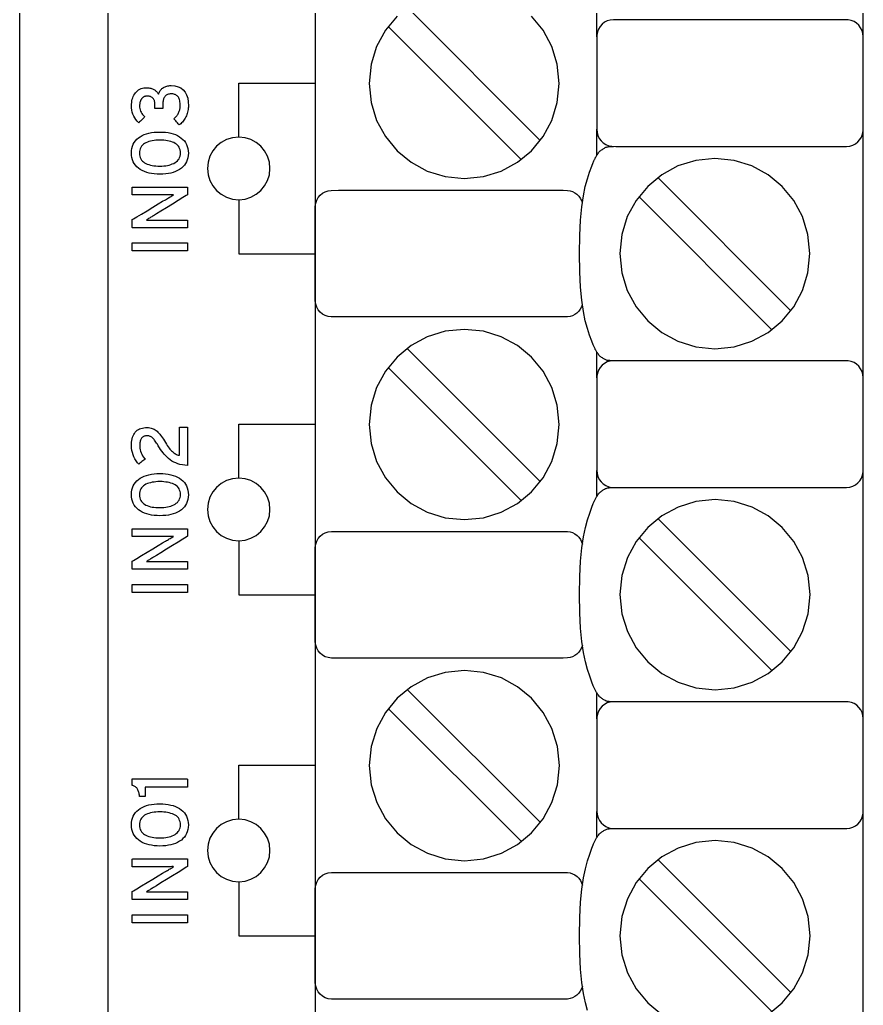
# Model space of a CAD drawing. Extents: x 1 to 47.7, y 0.2 to 35.
# Drawn here: x 31.778 to 33.262, y 9.413 to 11.147 of the extents above; entities that cross this region are included whole.
import ezdxf

# ---------------------------------------------------------------- set-up
doc = ezdxf.new("R2010")
doc.units = 0
doc.header["$MEASUREMENT"] = 0
doc.layers.add('7_0_____DWG', color=7, linetype='CONTINUOUS')

msp = doc.modelspace()

# ---------------------------------------------------------------- linework, layer by layer
at = {"layer": '7_0_____DWG'}
for points in [[(33.2621, 9.3098), (33.2621, 9.421), (33.2621, 9.5374), (33.2621, 9.6588), (33.2621, 9.7846), (33.2621, 9.9145), (33.2621, 10.0479), (33.2621, 10.1844), (33.2621, 10.3236), (33.2621, 10.465), (33.2621, 10.7528), (33.2621, 11.0441), (33.2621, 11.3354)], [(32.298, 11.3051), (32.298, 11.0174), (32.298, 10.7261), (32.298, 10.4349), (32.298, 10.1472), (32.298, 10.0058), (32.298, 9.8666), (32.298, 9.7301), (32.298, 9.5967), (32.298, 9.4669), (32.298, 9.3411)], [(31.778, 8.1261), (31.778, 8.3175), (31.778, 8.5101), (31.778, 8.7039), (31.778, 8.8988), (31.778, 9.0946), (31.778, 9.2914), (31.778, 9.4889), (31.778, 9.6871), (31.778, 10.0852), (31.778, 10.4848), (31.778, 10.8852), (31.778, 11.2856)], [(31.9334, 8.123), (31.9334, 8.6445), (31.9334, 8.904), (31.9334, 9.1619), (31.9334, 9.4178), (31.9334, 9.6712), (31.9334, 9.9215), (31.9334, 10.0453), (31.9334, 10.1682), (31.9334, 10.2901), (31.9334, 10.4109), (31.9334, 10.5305), (31.9334, 10.6489), (31.9334, 10.7661), (31.9334, 10.8819), (31.9334, 10.9963), (31.9334, 11.1093), (31.9334, 11.2207)], [(32.6938, 10.9343), (32.4595, 11.1686)], [(32.4418, 11.153), (32.4213, 11.1282), (32.4059, 11.0998), (32.3961, 11.0684), (32.3927, 11.0347), (32.3961, 11.001), (32.4059, 10.9695), (32.4213, 10.9411), (32.4418, 10.9163), (32.4666, 10.8959), (32.495, 10.8804), (32.5264, 10.8707), (32.5601, 10.8673), (32.5938, 10.8707), (32.6252, 10.8804), (32.6536, 10.8959), (32.6783, 10.9163), (32.6987, 10.9411), (32.7141, 10.9695), (32.7238, 11.001), (32.7272, 11.0347), (32.7238, 11.0684), (32.7141, 11.0998), (32.6987, 11.1282), (32.6783, 11.153)], [(32.7932, 11.1168), (32.7932, 11.1624)], [(32.6604, 10.9009), (32.4261, 11.1351)], [(32.1633, 10.9402), (32.1633, 11.0352), (32.298, 11.0352)], [(32.7932, 10.9084), (32.7932, 10.954)], [(32.8224, 10.5468), (32.8209, 10.5468), (32.8194, 10.5468), (32.8178, 10.5469), (32.8162, 10.547), (32.8146, 10.5471), (32.8131, 10.5473), (32.8117, 10.5475), (32.8105, 10.5478), (32.8094, 10.5482), (32.8081, 10.5488), (32.8069, 10.5495), (32.8056, 10.5502), (32.8043, 10.551), (32.8031, 10.5519), (32.8018, 10.5527), (32.8005, 10.5536), (32.7993, 10.5543), (32.7981, 10.5556), (32.7971, 10.5569), (32.7961, 10.5582), (32.7952, 10.5594), (32.7943, 10.5607), (32.7935, 10.5619), (32.7927, 10.5631), (32.792, 10.5644), (32.7914, 10.5656), (32.7907, 10.5668), (32.7902, 10.5679), (32.7896, 10.5689), (32.7891, 10.57), (32.7886, 10.5711), (32.7881, 10.5723), (32.7875, 10.5736), (32.7869, 10.5751), (32.7844, 10.5814), (32.7806, 10.5917), (32.7768, 10.6035), (32.7731, 10.6173), (32.7698, 10.6337), (32.7669, 10.6532), (32.7646, 10.6762), (32.7632, 10.7034), (32.7626, 10.7353), (32.7632, 10.7671), (32.7646, 10.7943), (32.7669, 10.8174), (32.7698, 10.8369), (32.7731, 10.8532), (32.7768, 10.8671), (32.7806, 10.8788), (32.7844, 10.8891), (32.7869, 10.8954), (32.7875, 10.8969), (32.7881, 10.8983), (32.7886, 10.8995), (32.7891, 10.9006), (32.7896, 10.9016), (32.7902, 10.9027), (32.7907, 10.9038), (32.7914, 10.905), (32.792, 10.9062), (32.7927, 10.9074), (32.7935, 10.9087), (32.7943, 10.9099), (32.7952, 10.9111), (32.7961, 10.9124), (32.7971, 10.9137), (32.7981, 10.915), (32.7993, 10.9162), (32.8005, 10.917), (32.8018, 10.9178), (32.8031, 10.9187), (32.8043, 10.9195), (32.8056, 10.9203), (32.8069, 10.9211), (32.8081, 10.9218), (32.8094, 10.9224), (32.8105, 10.9228), (32.8117, 10.9231), (32.8131, 10.9233), (32.8146, 10.9236), (32.8162, 10.9237), (32.8178, 10.9238), (32.8194, 10.9239), (32.8209, 10.924), (32.8224, 10.924)], [(33.1348, 10.6349), (32.9005, 10.8692)], [(32.7678, 10.6462), (32.7663, 10.6418), (32.7642, 10.6377), (32.7615, 10.634), (32.7583, 10.6308), (32.7546, 10.6281), (32.7506, 10.626), (32.7462, 10.6246), (32.7416, 10.6239), (32.7341, 10.6238), (32.7019, 10.6238), (32.6478, 10.6238), (32.5801, 10.6238), (32.5071, 10.6238), (32.4371, 10.6238), (32.3783, 10.6238), (32.3389, 10.6238), (32.3262, 10.6238), (32.3206, 10.6245), (32.3155, 10.6262), (32.3107, 10.6289), (32.3066, 10.6323), (32.3031, 10.6365), (32.3005, 10.6412), (32.2987, 10.6465), (32.2978, 10.6521), (32.2978, 10.6571), (32.2978, 10.6713), (32.2978, 10.6936), (32.2978, 10.7208), (32.2978, 10.7497), (32.2978, 10.7769), (32.2978, 10.7992), (32.2978, 10.8134), (32.2978, 10.8183), (32.2987, 10.824), (32.3005, 10.8292), (32.3031, 10.834), (32.3066, 10.8381), (32.3107, 10.8416), (32.3155, 10.8442), (32.3206, 10.8459), (32.3262, 10.8466), (32.3389, 10.8467), (32.3783, 10.8467), (32.4371, 10.8467), (32.5071, 10.8467), (32.5801, 10.8467), (32.6478, 10.8467), (32.7019, 10.8467), (32.7341, 10.8467), (32.7416, 10.8466), (32.7463, 10.8459), (32.7507, 10.8444), (32.7547, 10.8423), (32.7583, 10.8396), (32.7615, 10.8363), (32.7642, 10.8326), (32.7663, 10.8285), (32.7678, 10.824)], [(32.1633, 10.8302), (32.1633, 10.7352), (32.298, 10.7352)], [(33.1014, 10.6015), (32.8671, 10.8358)], [(32.0733, 10.7401), (31.9761, 10.7401), (31.9761, 10.7542), (32.0733, 10.7542), (32.0733, 10.7401)], [(32.6938, 10.3343), (32.4595, 10.5686)], [(32.7932, 10.5168), (32.7932, 10.5624)], [(32.6604, 10.3009), (32.4261, 10.5351)], [(32.1633, 10.3402), (32.1633, 10.4352), (32.298, 10.4352)], [(32.7932, 10.3084), (32.7932, 10.354)], [(32.8226, 9.9468), (32.8211, 9.9468), (32.8195, 9.9468), (32.8179, 9.9469), (32.8163, 9.947), (32.8148, 9.9471), (32.8133, 9.9472), (32.8119, 9.9475), (32.8107, 9.9478), (32.8096, 9.9482), (32.8083, 9.9488), (32.8071, 9.9495), (32.8058, 9.9502), (32.8045, 9.951), (32.8033, 9.9519), (32.802, 9.9527), (32.8007, 9.9535), (32.7995, 9.9543), (32.7983, 9.9556), (32.7973, 9.9569), (32.7963, 9.9582), (32.7953, 9.9594), (32.7945, 9.9607), (32.7937, 9.9619), (32.7929, 9.9631), (32.7922, 9.9643), (32.7915, 9.9656), (32.7909, 9.9668), (32.7904, 9.9678), (32.7898, 9.9689), (32.7893, 9.97), (32.7888, 9.9711), (32.7883, 9.9723), (32.7877, 9.9736), (32.7871, 9.9751), (32.7846, 9.9814), (32.7808, 9.9917), (32.777, 10.0035), (32.7733, 10.0173), (32.77, 10.0337), (32.7671, 10.0531), (32.7648, 10.0762), (32.7633, 10.1034), (32.7628, 10.1353), (32.7633, 10.1671), (32.7648, 10.1943), (32.7671, 10.2174), (32.77, 10.2369), (32.7733, 10.2532), (32.777, 10.2671), (32.7808, 10.2788), (32.7846, 10.2891), (32.7871, 10.2954), (32.7877, 10.2969), (32.7883, 10.2983), (32.7888, 10.2995), (32.7893, 10.3006), (32.7898, 10.3016), (32.7904, 10.3027), (32.7909, 10.3038), (32.7915, 10.3049), (32.7922, 10.3062), (32.7929, 10.3074), (32.7937, 10.3086), (32.7945, 10.3099), (32.7953, 10.3111), (32.7963, 10.3124), (32.7973, 10.3137), (32.7983, 10.315), (32.7995, 10.3162), (32.8007, 10.317), (32.802, 10.3178), (32.8033, 10.3187), (32.8045, 10.3195), (32.8058, 10.3203), (32.8071, 10.3211), (32.8083, 10.3218), (32.8096, 10.3223), (32.8107, 10.3228), (32.8119, 10.3231), (32.8133, 10.3233), (32.8148, 10.3235), (32.8163, 10.3237), (32.8179, 10.3238), (32.8195, 10.3239), (32.8211, 10.3239), (32.8226, 10.324)], [(33.135, 10.0349), (32.9007, 10.2692)], [(32.7679, 10.0462), (32.7664, 10.0418), (32.7643, 10.0377), (32.7616, 10.034), (32.7584, 10.0308), (32.7548, 10.0281), (32.7508, 10.026), (32.7464, 10.0246), (32.7418, 10.0239), (32.7343, 10.0238), (32.702, 10.0238), (32.648, 10.0238), (32.5803, 10.0238), (32.5073, 10.0238), (32.4373, 10.0238), (32.3785, 10.0238), (32.3391, 10.0238), (32.3264, 10.0238), (32.3208, 10.0245), (32.3156, 10.0262), (32.3109, 10.0289), (32.3068, 10.0323), (32.3033, 10.0365), (32.3006, 10.0412), (32.2988, 10.0465), (32.298, 10.0521), (32.298, 10.0571), (32.298, 10.0713), (32.298, 10.0936), (32.298, 10.1208), (32.298, 10.1496), (32.298, 10.1769), (32.298, 10.1992), (32.298, 10.2133), (32.298, 10.2183), (32.2988, 10.224), (32.3006, 10.2292), (32.3033, 10.234), (32.3068, 10.2381), (32.3109, 10.2416), (32.3156, 10.2442), (32.3208, 10.2459), (32.3264, 10.2466), (32.3391, 10.2466), (32.3785, 10.2466), (32.4373, 10.2466), (32.5073, 10.2466), (32.5803, 10.2466), (32.648, 10.2466), (32.702, 10.2466), (32.7343, 10.2466), (32.7418, 10.2466), (32.7464, 10.2458), (32.7508, 10.2444), (32.7549, 10.2423), (32.7585, 10.2396), (32.7617, 10.2363), (32.7644, 10.2326), (32.7665, 10.2285), (32.7679, 10.224)], [(33.1016, 10.0015), (32.8673, 10.2358)], [(32.1633, 10.2302), (32.1633, 10.1352), (32.298, 10.1352)], [(32.0733, 10.1392), (31.9761, 10.1392), (31.9761, 10.1533), (32.0733, 10.1533), (32.0733, 10.1392)], [(32.694, 9.7343), (32.4597, 9.9685)], [(32.7934, 9.9168), (32.7934, 9.9624)], [(32.6606, 9.7009), (32.4263, 9.9351)], [(32.1633, 9.7402), (32.1633, 9.8352), (32.298, 9.8352)], [(32.7934, 9.7084), (32.7934, 9.754)], [(32.777, 9.4035), (32.7733, 9.4173), (32.77, 9.4337), (32.7671, 9.4531), (32.7648, 9.4762), (32.7633, 9.5034), (32.7628, 9.5353), (32.7633, 9.5671), (32.7648, 9.5943), (32.7671, 9.6174), (32.77, 9.6369), (32.7733, 9.6532), (32.777, 9.667), (32.7808, 9.6788), (32.7846, 9.6891), (32.7871, 9.6954), (32.7877, 9.6969), (32.7883, 9.6983), (32.7888, 9.6995), (32.7893, 9.7006), (32.7898, 9.7016), (32.7904, 9.7027), (32.7909, 9.7038), (32.7915, 9.7049), (32.7922, 9.7062), (32.7929, 9.7074), (32.7937, 9.7086), (32.7945, 9.7099), (32.7953, 9.7111), (32.7963, 9.7124), (32.7973, 9.7137), (32.7983, 9.715), (32.7995, 9.7162), (32.8007, 9.717), (32.802, 9.7178), (32.8033, 9.7187), (32.8045, 9.7195), (32.8058, 9.7203), (32.8071, 9.7211), (32.8083, 9.7217), (32.8096, 9.7223), (32.8107, 9.7228), (32.8119, 9.7231), (32.8133, 9.7233), (32.8148, 9.7235), (32.8163, 9.7237), (32.8179, 9.7238), (32.8195, 9.7239), (32.8211, 9.7239), (32.8226, 9.7239)], [(33.0948, 9.3965), (33.1195, 9.4169), (33.1399, 9.4417), (33.1553, 9.4702), (33.165, 9.5016), (33.1684, 9.5353), (33.165, 9.569), (33.1553, 9.6004), (33.1399, 9.6288), (33.1195, 9.6536), (33.0948, 9.674), (33.0664, 9.6895), (33.035, 9.6992), (33.0013, 9.7026), (32.9676, 9.6992), (32.9362, 9.6895), (32.9078, 9.674), (32.883, 9.6536), (32.8625, 9.6288), (32.847, 9.6004), (32.8373, 9.569), (32.8339, 9.5353), (32.8373, 9.5016), (32.847, 9.4702), (32.8625, 9.4417), (32.883, 9.4169), (32.9078, 9.3965)], [(33.135, 9.4349), (32.9007, 9.6692)], [(32.7679, 9.4462), (32.7664, 9.4418), (32.7643, 9.4377), (32.7616, 9.434), (32.7584, 9.4308), (32.7548, 9.4281), (32.7508, 9.426), (32.7464, 9.4246), (32.7418, 9.4239), (32.7343, 9.4238), (32.702, 9.4238), (32.648, 9.4238), (32.5803, 9.4238), (32.5073, 9.4238), (32.4373, 9.4238), (32.3785, 9.4238), (32.3391, 9.4238), (32.3264, 9.4238), (32.3208, 9.4245), (32.3156, 9.4262), (32.3109, 9.4289), (32.3068, 9.4323), (32.3033, 9.4365), (32.3006, 9.4412), (32.2988, 9.4465), (32.298, 9.4521), (32.298, 9.4571), (32.298, 9.4713), (32.298, 9.4936), (32.298, 9.5208), (32.298, 9.5496), (32.298, 9.5769), (32.298, 9.5992), (32.298, 9.6133), (32.298, 9.6183), (32.2988, 9.624), (32.3006, 9.6292), (32.3033, 9.634), (32.3068, 9.6381), (32.3109, 9.6416), (32.3156, 9.6442), (32.3208, 9.6459), (32.3264, 9.6466), (32.3391, 9.6466), (32.3785, 9.6466), (32.4373, 9.6466), (32.5073, 9.6466), (32.5803, 9.6466), (32.648, 9.6466), (32.702, 9.6466), (32.7343, 9.6466), (32.7418, 9.6466), (32.7464, 9.6458), (32.7508, 9.6444), (32.7549, 9.6423), (32.7585, 9.6396), (32.7617, 9.6363), (32.7644, 9.6326), (32.7665, 9.6285), (32.7679, 9.624)], [(32.1633, 9.6302), (32.1633, 9.5352), (32.298, 9.5352)], [(33.1016, 9.4015), (32.8673, 9.6358)], [(32.0733, 9.5582), (31.9761, 9.5582), (31.9761, 9.5723), (32.0733, 9.5723), (32.0733, 9.5582)]]:
    msp.add_lwpolyline(points, dxfattribs=at)
for points in [[(32.8224, 11.1468), (32.8169, 11.1463), (32.8117, 11.1447), (32.8069, 11.1422), (32.8027, 11.139), (32.7991, 11.135), (32.7963, 11.1304), (32.7944, 11.1252), (32.7933, 11.1197), (32.7932, 11.1152), (32.7932, 11.1034), (32.7932, 11.0828), (32.7932, 11.0567), (32.7932, 11.0282), (32.7932, 11.0005), (32.7932, 10.9768), (32.7932, 10.9602), (32.7932, 10.954), (32.7937, 10.9483), (32.7952, 10.9429), (32.7976, 10.9381), (32.8008, 10.9337), (32.8047, 10.9301), (32.8092, 10.9272), (32.8142, 10.9252), (32.8196, 10.9241), (32.8265, 10.924), (32.8563, 10.924), (32.908, 10.924), (32.9738, 10.924), (33.0456, 10.924), (33.1155, 10.924), (33.1752, 10.924), (33.217, 10.924), (33.2327, 10.924), (33.2383, 10.9245), (33.2435, 10.9261), (33.2482, 10.9285), (33.2524, 10.9318), (33.256, 10.9358), (33.2588, 10.9404), (33.2608, 10.9455), (33.2618, 10.9511), (33.2619, 10.9556), (33.2619, 10.9674), (33.2619, 10.9879), (33.2619, 11.0141), (33.2619, 11.0426), (33.2619, 11.0703), (33.2619, 11.094), (33.2619, 11.1106), (33.2619, 11.1168), (33.2614, 11.1225), (33.2599, 11.1279), (33.2575, 11.1327), (33.2543, 11.137), (33.2504, 11.1407), (33.2459, 11.1436), (33.2409, 11.1456), (33.2355, 11.1467), (33.2286, 11.1468), (33.1989, 11.1468), (33.1471, 11.1468), (33.0813, 11.1468), (33.0095, 11.1468), (32.9397, 11.1468), (32.8799, 11.1468), (32.8381, 11.1468)], [(32.0444, 11.031), (32.0509, 11.0305), (32.0566, 11.029), (32.0615, 11.0267), (32.0656, 11.0236), (32.069, 11.0195), (32.0716, 11.0146), (32.0735, 11.0088), (32.0745, 11.0021), (32.0748, 10.9954), (32.0747, 10.9931), (32.0745, 10.9909), (32.0742, 10.9886), (32.0738, 10.9864), (32.0733, 10.9842), (32.0727, 10.9821), (32.072, 10.9799), (32.0712, 10.9778), (32.0703, 10.9758), (32.0692, 10.9737), (32.0681, 10.9718), (32.0669, 10.97), (32.0656, 10.9683), (32.0643, 10.9667), (32.0628, 10.9652), (32.0613, 10.9638), (32.0597, 10.9625), (32.0587, 10.9619), (32.0581, 10.9626), (32.057, 10.9638), (32.0556, 10.9654), (32.054, 10.9672), (32.0525, 10.969), (32.0511, 10.9706), (32.05, 10.9719), (32.0494, 10.9725), (32.05, 10.9732), (32.0512, 10.9743), (32.0523, 10.9754), (32.0534, 10.9766), (32.0543, 10.9777), (32.0552, 10.979), (32.0561, 10.9802), (32.0568, 10.9815), (32.0575, 10.9829), (32.0581, 10.9843), (32.0587, 10.9857), (32.0591, 10.9871), (32.0595, 10.9885), (32.0599, 10.9899), (32.0601, 10.9913), (32.0603, 10.9927), (32.0604, 10.9941), (32.0605, 10.9955), (32.0604, 10.9979), (32.0603, 11.0002), (32.06, 11.0024), (32.0597, 11.0043), (32.0592, 11.0062), (32.0586, 11.0078), (32.0579, 11.0093), (32.0571, 11.0106), (32.0561, 11.0118), (32.0552, 11.0128), (32.0541, 11.0136), (32.0529, 11.0144), (32.0517, 11.015), (32.0504, 11.0155), (32.049, 11.0159), (32.0475, 11.0162), (32.0459, 11.0163), (32.0442, 11.0164), (32.0426, 11.0163), (32.041, 11.0161), (32.0396, 11.0157), (32.0382, 11.0153), (32.037, 11.0147), (32.0359, 11.0141), (32.0348, 11.0133), (32.0339, 11.0124), (32.0331, 11.0113), (32.0324, 11.0102), (32.0317, 11.009), (32.0312, 11.0077), (32.0307, 11.0064), (32.0304, 11.005), (32.0301, 11.0035), (32.0299, 11.0019), (32.0298, 11.0003), (32.0298, 10.9992), (32.0298, 10.9987), (32.0298, 10.9977), (32.0298, 10.9963), (32.0298, 10.9949), (32.0298, 10.9934), (32.0298, 10.9921), (32.0298, 10.9911), (32.0298, 10.9905), (32.0297, 10.9905), (32.0287, 10.9905), (32.0269, 10.9905), (32.0248, 10.9905), (32.0224, 10.9905), (32.0201, 10.9905), (32.0181, 10.9905), (32.0165, 10.9905), (32.0158, 10.9905), (32.0157, 10.9906), (32.0157, 10.9913), (32.0157, 10.9924), (32.0157, 10.9938), (32.0157, 10.9952), (32.0157, 10.9967), (32.0157, 10.9979), (32.0157, 10.9988), (32.0157, 10.9992), (32.0157, 11.0004), (32.0155, 11.0018), (32.0153, 11.0031), (32.015, 11.0044), (32.0145, 11.0055), (32.014, 11.0066), (32.0133, 11.0075), (32.0126, 11.0084), (32.0117, 11.0092), (32.0108, 11.0099), (32.0099, 11.0105), (32.0089, 11.0111), (32.0079, 11.0115), (32.0069, 11.0119), (32.0057, 11.0121), (32.0046, 11.0123), (32.0034, 11.0124), (32.0023, 11.0125), (32.0018, 11.0125), (32.0013, 11.0124), (32.0008, 11.0124), (32.0003, 11.0123), (31.9998, 11.0122), (31.9993, 11.0121), (31.9988, 11.012), (31.9982, 11.0119), (31.9977, 11.0117), (31.9972, 11.0115), (31.9967, 11.0113), (31.9962, 11.011), (31.9957, 11.0107), (31.9952, 11.0103), (31.9947, 11.0099), (31.9943, 11.0095), (31.9938, 11.0091), (31.9934, 11.0086), (31.9929, 11.0082), (31.9925, 11.0076), (31.9921, 11.0071), (31.9917, 11.0065), (31.9913, 11.0059), (31.9909, 11.0052), (31.9906, 11.0045), (31.9903, 11.0038), (31.99, 11.003), (31.9898, 11.0022), (31.9895, 11.0013), (31.9894, 11.0004), (31.9892, 10.9994), (31.9891, 10.9984), (31.989, 10.9973), (31.989, 10.9962), (31.9889, 10.995), (31.989, 10.993), (31.9893, 10.9906), (31.9898, 10.9883), (31.9906, 10.9861), (31.9916, 10.984), (31.9928, 10.982), (31.9942, 10.98), (31.9958, 10.9781), (31.9977, 10.9763), (31.9977, 10.9758), (31.9968, 10.9749), (31.9955, 10.9735), (31.9938, 10.9719), (31.9921, 10.9701), (31.9905, 10.9684), (31.989, 10.967), (31.9881, 10.966), (31.9877, 10.9656), (31.9849, 10.9684), (31.9825, 10.9712), (31.9804, 10.9742), (31.9786, 10.9774), (31.9771, 10.9807), (31.976, 10.9842), (31.9752, 10.9878), (31.9747, 10.9916), (31.9746, 10.9954), (31.9747, 10.9984), (31.975, 11.0013), (31.9754, 11.0041), (31.976, 11.0068), (31.9768, 11.0093), (31.9778, 11.0118), (31.979, 11.0141), (31.9803, 11.0163), (31.9818, 11.0184), (31.9835, 11.0202), (31.9853, 11.0219), (31.9872, 11.0233), (31.9894, 11.0245), (31.9916, 11.0255), (31.994, 11.0262), (31.9966, 11.0267), (31.9993, 11.027), (32.0018, 11.0271), (32.0036, 11.027), (32.0054, 11.0268), (32.0071, 11.0265), (32.0086, 11.0262), (32.0101, 11.0258), (32.0115, 11.0253), (32.0128, 11.0247), (32.014, 11.0241), (32.0151, 11.0234), (32.0161, 11.0226), (32.0171, 11.0218), (32.0181, 11.021), (32.019, 11.0201), (32.0198, 11.0191), (32.0206, 11.0181), (32.0213, 11.0171), (32.022, 11.016), (32.0225, 11.0168), (32.023, 11.0182), (32.0237, 11.0196), (32.0244, 11.021), (32.0252, 11.0222), (32.0262, 11.0234), (32.0272, 11.0245), (32.0283, 11.0256), (32.0295, 11.0265), (32.0308, 11.0275), (32.0322, 11.0283), (32.0337, 11.029), (32.0352, 11.0296), (32.0369, 11.0301), (32.0386, 11.0305), (32.0405, 11.0307), (32.0424, 11.0309)], [(32.0245, 10.9492), (32.0297, 10.9491), (32.0346, 10.9487), (32.0393, 10.9481), (32.0437, 10.9472), (32.0479, 10.946), (32.0518, 10.9446), (32.0556, 10.9429), (32.059, 10.9409), (32.0623, 10.9387), (32.0651, 10.9362), (32.0677, 10.9335), (32.0698, 10.9305), (32.0715, 10.9273), (32.0729, 10.9239), (32.0739, 10.9202), (32.0746, 10.9162), (32.0749, 10.912), (32.0746, 10.9078), (32.074, 10.9039), (32.0729, 10.9002), (32.0716, 10.8968), (32.0698, 10.8936), (32.0677, 10.8907), (32.0652, 10.888), (32.0624, 10.8855), (32.0592, 10.8833), (32.0558, 10.8814), (32.0521, 10.8797), (32.0482, 10.8783), (32.044, 10.8771), (32.0396, 10.8762), (32.0349, 10.8755), (32.03, 10.8751), (32.0248, 10.875), (32.0196, 10.8751), (32.0147, 10.8755), (32.01, 10.8762), (32.0056, 10.8771), (32.0014, 10.8783), (31.9974, 10.8797), (31.9937, 10.8815), (31.9902, 10.8834), (31.987, 10.8857), (31.9841, 10.8882), (31.9816, 10.8909), (31.9795, 10.8938), (31.9777, 10.897), (31.9764, 10.9005), (31.9754, 10.9042), (31.9748, 10.9081), (31.9746, 10.9123), (31.9748, 10.9165), (31.9754, 10.9204), (31.9764, 10.9241), (31.9778, 10.9276), (31.9795, 10.9308), (31.9816, 10.9337), (31.9841, 10.9364), (31.9869, 10.9389), (31.9901, 10.941), (31.9935, 10.943), (31.9972, 10.9446), (32.0011, 10.946), (32.0053, 10.9472), (32.0098, 10.9481), (32.0144, 10.9487), (32.0194, 10.9491)], [(32.0248, 10.935), (32.0212, 10.9349), (32.0177, 10.9347), (32.0144, 10.9344), (32.0112, 10.9339), (32.0082, 10.9332), (32.0054, 10.9324), (32.0027, 10.9314), (32.0001, 10.9304), (31.9978, 10.9291), (31.9957, 10.9276), (31.9938, 10.926), (31.9923, 10.9241), (31.991, 10.9221), (31.99, 10.9199), (31.9893, 10.9174), (31.9888, 10.9148), (31.9887, 10.912), (31.9888, 10.9092), (31.9893, 10.9066), (31.99, 10.9043), (31.991, 10.9021), (31.9922, 10.9), (31.9938, 10.8982), (31.9956, 10.8966), (31.9976, 10.8951), (32, 10.8939), (32.0025, 10.8928), (32.0051, 10.8918), (32.008, 10.891), (32.0109, 10.8903), (32.0141, 10.8898), (32.0174, 10.8895), (32.0209, 10.8893), (32.0245, 10.8892), (32.0281, 10.8893), (32.0316, 10.8895), (32.0349, 10.8899), (32.038, 10.8905), (32.041, 10.8911), (32.0438, 10.892), (32.0465, 10.893), (32.049, 10.8941), (32.0514, 10.8954), (32.0535, 10.8969), (32.0554, 10.8985), (32.057, 10.9003), (32.0583, 10.9023), (32.0594, 10.9045), (32.0601, 10.9069), (32.0606, 10.9095), (32.0608, 10.9123), (32.0606, 10.9151), (32.0601, 10.9177), (32.0594, 10.9201), (32.0584, 10.9223), (32.0571, 10.9243), (32.0555, 10.9262), (32.0536, 10.9278), (32.0515, 10.9292), (32.0491, 10.9305), (32.0466, 10.9315), (32.044, 10.9325), (32.0412, 10.9332), (32.0382, 10.9339), (32.0351, 10.9344), (32.0318, 10.9347), (32.0284, 10.9349)], [(32.2183, 10.8852), (32.2172, 10.8963), (32.214, 10.9066), (32.2089, 10.9159), (32.2022, 10.9241), (32.1941, 10.9308), (32.1847, 10.9359), (32.1744, 10.9391), (32.1633, 10.9402), (32.1522, 10.9391), (32.1419, 10.9359), (32.1325, 10.9308), (32.1244, 10.9241), (32.1177, 10.9159), (32.1126, 10.9066), (32.1094, 10.8963), (32.1083, 10.8852), (32.1094, 10.8741), (32.1126, 10.8638), (32.1177, 10.8545), (32.1244, 10.8463), (32.1325, 10.8396), (32.1419, 10.8345), (32.1522, 10.8313), (32.1633, 10.8302), (32.1744, 10.8313), (32.1847, 10.8345), (32.1941, 10.8396), (32.2022, 10.8463), (32.2089, 10.8545), (32.214, 10.8638), (32.2172, 10.8741)], [(33.0011, 10.5679), (33.0348, 10.5713), (33.0662, 10.5811), (33.0946, 10.5965), (33.1193, 10.617), (33.1397, 10.6417), (33.1551, 10.6702), (33.1648, 10.7016), (33.1682, 10.7354), (33.1648, 10.7691), (33.1551, 10.8004), (33.1397, 10.8289), (33.1193, 10.8536), (33.0946, 10.874), (33.0662, 10.8895), (33.0348, 10.8992), (33.0011, 10.9026), (32.9674, 10.8992), (32.936, 10.8895), (32.9076, 10.874), (32.8828, 10.8536), (32.8623, 10.8289), (32.8469, 10.8004), (32.8371, 10.7691), (32.8337, 10.7354), (32.8371, 10.7016), (32.8469, 10.6702), (32.8623, 10.6417), (32.8828, 10.617), (32.9076, 10.5965), (32.936, 10.5811), (32.9674, 10.5713)], [(32.0733, 10.8388), (32.0711, 10.8375), (32.0651, 10.8338), (32.0566, 10.8286), (32.0466, 10.8224), (32.0361, 10.816), (32.0264, 10.81), (32.0185, 10.8051), (32.0135, 10.802), (32.0119, 10.8011), (32.0104, 10.8001), (32.0089, 10.7993), (32.0075, 10.7984), (32.0061, 10.7976), (32.0047, 10.7968), (32.0034, 10.796), (32.0021, 10.7953), (32.0009, 10.7946), (32.0017, 10.7943), (32.004, 10.7943), (32.0065, 10.7943), (32.0089, 10.7943), (32.0115, 10.7943), (32.0141, 10.7943), (32.0169, 10.7944), (32.0196, 10.7944), (32.0225, 10.7944), (32.0243, 10.7944), (32.0288, 10.7944), (32.0356, 10.7944), (32.0438, 10.7944), (32.0524, 10.7944), (32.0606, 10.7944), (32.0674, 10.7944), (32.0719, 10.7944), (32.0733, 10.7944), (32.0733, 10.7938), (32.0733, 10.7923), (32.0733, 10.7904), (32.0733, 10.7881), (32.0733, 10.7857), (32.0733, 10.7836), (32.0733, 10.7819), (32.0733, 10.7809), (32.0726, 10.7807), (32.0663, 10.7807), (32.0549, 10.7807), (32.04, 10.7807), (32.0235, 10.7807), (32.0071, 10.7807), (31.9927, 10.7807), (31.9818, 10.7807), (31.9764, 10.7807), (31.9761, 10.781), (31.9761, 10.7822), (31.9761, 10.7841), (31.9761, 10.7863), (31.9761, 10.7888), (31.9761, 10.7912), (31.9761, 10.7932), (31.9761, 10.7946), (31.9761, 10.7951), (31.9783, 10.7964), (31.9841, 10.7999), (31.9924, 10.8049), (32.0021, 10.8108), (32.0123, 10.8169), (32.0217, 10.8226), (32.0294, 10.8273), (32.0343, 10.8302), (32.036, 10.8312), (32.0378, 10.8323), (32.0395, 10.8333), (32.0412, 10.8342), (32.0428, 10.8352), (32.0444, 10.836), (32.0458, 10.8369), (32.0473, 10.8377), (32.0486, 10.8384), (32.0479, 10.8387), (32.0455, 10.8387), (32.043, 10.8386), (32.0404, 10.8386), (32.0378, 10.8386), (32.0351, 10.8386), (32.0324, 10.8386), (32.0296, 10.8386), (32.0267, 10.8386), (32.0249, 10.8386), (32.0204, 10.8386), (32.0136, 10.8386), (32.0055, 10.8386), (31.9969, 10.8386), (31.9888, 10.8386), (31.982, 10.8386), (31.9775, 10.8386), (31.9761, 10.8386), (31.9761, 10.8392), (31.9761, 10.8407), (31.9761, 10.8426), (31.9761, 10.8449), (31.9761, 10.8473), (31.9761, 10.8494), (31.9761, 10.8511), (31.9761, 10.8521), (31.9768, 10.8523), (31.9831, 10.8523), (31.9946, 10.8523), (32.0094, 10.8523), (32.0259, 10.8523), (32.0423, 10.8523), (32.0567, 10.8523), (32.0676, 10.8523), (32.073, 10.8523), (32.0733, 10.852), (32.0733, 10.8509), (32.0733, 10.8492), (32.0733, 10.847), (32.0733, 10.8447), (32.0733, 10.8425), (32.0733, 10.8406), (32.0733, 10.8393)], [(32.5601, 10.2673), (32.5938, 10.2707), (32.6252, 10.2804), (32.6536, 10.2959), (32.6783, 10.3163), (32.6987, 10.3411), (32.7141, 10.3695), (32.7238, 10.401), (32.7272, 10.4347), (32.7238, 10.4684), (32.7141, 10.4998), (32.6987, 10.5282), (32.6783, 10.553), (32.6536, 10.5734), (32.6252, 10.5888), (32.5938, 10.5986), (32.5601, 10.602), (32.5264, 10.5986), (32.495, 10.5888), (32.4666, 10.5734), (32.4418, 10.553), (32.4213, 10.5282), (32.4059, 10.4998), (32.3961, 10.4684), (32.3927, 10.4347), (32.3961, 10.401), (32.4059, 10.3695), (32.4213, 10.3411), (32.4418, 10.3163), (32.4666, 10.2959), (32.495, 10.2804), (32.5264, 10.2707)], [(32.8224, 10.5468), (32.8169, 10.5463), (32.8117, 10.5447), (32.8069, 10.5422), (32.8027, 10.539), (32.7991, 10.535), (32.7963, 10.5304), (32.7944, 10.5252), (32.7933, 10.5197), (32.7932, 10.5152), (32.7932, 10.5034), (32.7932, 10.4828), (32.7932, 10.4567), (32.7932, 10.4282), (32.7932, 10.4005), (32.7932, 10.3768), (32.7932, 10.3602), (32.7932, 10.354), (32.7937, 10.3483), (32.7952, 10.3429), (32.7976, 10.3381), (32.8008, 10.3337), (32.8047, 10.3301), (32.8092, 10.3272), (32.8142, 10.3252), (32.8196, 10.3241), (32.8265, 10.324), (32.8563, 10.324), (32.908, 10.324), (32.9738, 10.324), (33.0456, 10.324), (33.1155, 10.324), (33.1752, 10.324), (33.217, 10.324), (33.2327, 10.324), (33.2383, 10.3245), (33.2435, 10.3261), (33.2482, 10.3285), (33.2524, 10.3318), (33.256, 10.3358), (33.2588, 10.3404), (33.2608, 10.3455), (33.2618, 10.3511), (33.2619, 10.3556), (33.2619, 10.3674), (33.2619, 10.3879), (33.2619, 10.4141), (33.2619, 10.4426), (33.2619, 10.4703), (33.2619, 10.494), (33.2619, 10.5106), (33.2619, 10.5168), (33.2614, 10.5225), (33.2599, 10.5279), (33.2575, 10.5327), (33.2543, 10.537), (33.2504, 10.5407), (33.2459, 10.5436), (33.2409, 10.5456), (33.2355, 10.5467), (33.2286, 10.5468), (33.1989, 10.5468), (33.1471, 10.5468), (33.0813, 10.5468), (33.0095, 10.5468), (32.9397, 10.5468), (32.8799, 10.5468), (32.8381, 10.5468)], [(32.0733, 10.3626), (32.0686, 10.363), (32.0642, 10.3637), (32.06, 10.3645), (32.0561, 10.3656), (32.0524, 10.367), (32.0489, 10.3686), (32.0457, 10.3704), (32.0427, 10.3724), (32.0399, 10.3747), (32.0373, 10.3772), (32.0348, 10.3797), (32.0324, 10.3823), (32.0301, 10.3851), (32.0279, 10.3879), (32.0258, 10.3909), (32.0237, 10.3939), (32.0218, 10.397), (32.0202, 10.3998), (32.0189, 10.4018), (32.0177, 10.4037), (32.0165, 10.4054), (32.0154, 10.4069), (32.0143, 10.4083), (32.0132, 10.4095), (32.0122, 10.4106), (32.0112, 10.4115), (32.0103, 10.4122), (32.0093, 10.4128), (32.0083, 10.4134), (32.0073, 10.4138), (32.0063, 10.4142), (32.0052, 10.4145), (32.0041, 10.4147), (32.003, 10.4148), (32.0019, 10.4148), (32.0006, 10.4148), (31.9994, 10.4147), (31.9982, 10.4144), (31.997, 10.414), (31.996, 10.4136), (31.995, 10.413), (31.9941, 10.4123), (31.9932, 10.4116), (31.9924, 10.4107), (31.9917, 10.4096), (31.9911, 10.4084), (31.9905, 10.4071), (31.99, 10.4056), (31.9897, 10.404), (31.9894, 10.4022), (31.9892, 10.4003), (31.9891, 10.3982), (31.9891, 10.3958), (31.9894, 10.393), (31.9899, 10.3902), (31.9906, 10.3875), (31.9916, 10.3849), (31.9928, 10.3823), (31.9942, 10.3798), (31.9959, 10.3774), (31.9978, 10.3751), (31.9987, 10.374), (31.9979, 10.3733), (31.9965, 10.3722), (31.9948, 10.3708), (31.9929, 10.3693), (31.9911, 10.3678), (31.9895, 10.3665), (31.9883, 10.3655), (31.9877, 10.3651), (31.9855, 10.3675), (31.983, 10.3708), (31.9808, 10.3742), (31.979, 10.3777), (31.9774, 10.3814), (31.9762, 10.3852), (31.9753, 10.3891), (31.9748, 10.3931), (31.9746, 10.3972), (31.9746, 10.4005), (31.9749, 10.4037), (31.9753, 10.4067), (31.9759, 10.4095), (31.9766, 10.4121), (31.9775, 10.4146), (31.9786, 10.4169), (31.9799, 10.4191), (31.9813, 10.421), (31.9829, 10.4228), (31.9847, 10.4244), (31.9867, 10.4257), (31.9889, 10.4268), (31.9913, 10.4277), (31.9938, 10.4284), (31.9965, 10.4289), (31.9994, 10.4292), (32.0022, 10.4292), (32.0046, 10.4291), (32.0068, 10.4288), (32.009, 10.4284), (32.011, 10.4278), (32.013, 10.4271), (32.0148, 10.4262), (32.0165, 10.4252), (32.0181, 10.4241), (32.0196, 10.4228), (32.0212, 10.4213), (32.0227, 10.4196), (32.0243, 10.4177), (32.0259, 10.4157), (32.0275, 10.4135), (32.0291, 10.4111), (32.0308, 10.4086), (32.0325, 10.4059), (32.0342, 10.403), (32.036, 10.4003), (32.0377, 10.3977), (32.0393, 10.3954), (32.0409, 10.3933), (32.0424, 10.3914), (32.0438, 10.3897), (32.0452, 10.3882), (32.0466, 10.3869), (32.048, 10.3857), (32.0494, 10.3846), (32.0508, 10.3837), (32.0522, 10.3828), (32.0537, 10.3821), (32.0551, 10.3815), (32.0566, 10.3809), (32.0582, 10.3805), (32.0592, 10.3805), (32.0592, 10.3834), (32.0592, 10.389), (32.0592, 10.3964), (32.0592, 10.4048), (32.0592, 10.4132), (32.0592, 10.4207), (32.0592, 10.4266), (32.0592, 10.4298), (32.0594, 10.4302), (32.0604, 10.4302), (32.0621, 10.4302), (32.0643, 10.4302), (32.0666, 10.4302), (32.069, 10.4302), (32.071, 10.4302), (32.0726, 10.4302), (32.0733, 10.4302), (32.0733, 10.4287), (32.0733, 10.423), (32.0733, 10.4142), (32.0733, 10.4034), (32.0733, 10.3919), (32.0733, 10.3809), (32.0733, 10.3716), (32.0733, 10.3651)], [(32.0245, 10.3484), (32.0297, 10.3482), (32.0346, 10.3479), (32.0393, 10.3472), (32.0437, 10.3463), (32.0479, 10.3451), (32.0518, 10.3437), (32.0556, 10.342), (32.059, 10.3401), (32.0623, 10.3378), (32.0651, 10.3354), (32.0677, 10.3326), (32.0698, 10.3297), (32.0715, 10.3265), (32.0729, 10.323), (32.0739, 10.3193), (32.0746, 10.3153), (32.0749, 10.3111), (32.0746, 10.307), (32.074, 10.303), (32.0729, 10.2994), (32.0716, 10.2959), (32.0698, 10.2928), (32.0677, 10.2898), (32.0652, 10.2871), (32.0624, 10.2847), (32.0592, 10.2824), (32.0558, 10.2805), (32.0521, 10.2788), (32.0482, 10.2774), (32.044, 10.2762), (32.0396, 10.2753), (32.0349, 10.2746), (32.03, 10.2743), (32.0248, 10.2741), (32.0196, 10.2743), (32.0147, 10.2747), (32.01, 10.2753), (32.0056, 10.2762), (32.0014, 10.2774), (31.9974, 10.2789), (31.9937, 10.2806), (31.9902, 10.2826), (31.987, 10.2848), (31.9841, 10.2873), (31.9816, 10.29), (31.9795, 10.293), (31.9777, 10.2962), (31.9764, 10.2996), (31.9754, 10.3033), (31.9748, 10.3072), (31.9746, 10.3114), (31.9748, 10.3156), (31.9754, 10.3195), (31.9764, 10.3232), (31.9778, 10.3267), (31.9795, 10.3299), (31.9816, 10.3328), (31.9841, 10.3355), (31.9869, 10.338), (31.9901, 10.3402), (31.9935, 10.3421), (31.9972, 10.3438), (32.0011, 10.3452), (32.0053, 10.3463), (32.0098, 10.3472), (32.0144, 10.3479), (32.0194, 10.3482)], [(32.2183, 10.2852), (32.2172, 10.2963), (32.214, 10.3066), (32.2089, 10.316), (32.2022, 10.3241), (32.1941, 10.3308), (32.1847, 10.3359), (32.1744, 10.3391), (32.1633, 10.3402), (32.1522, 10.3391), (32.1419, 10.3359), (32.1325, 10.3308), (32.1244, 10.3241), (32.1177, 10.316), (32.1126, 10.3066), (32.1094, 10.2963), (32.1083, 10.2852), (32.1094, 10.2741), (32.1126, 10.2638), (32.1177, 10.2545), (32.1244, 10.2463), (32.1325, 10.2396), (32.1419, 10.2345), (32.1522, 10.2313), (32.1633, 10.2302), (32.1744, 10.2313), (32.1847, 10.2345), (32.1941, 10.2396), (32.2022, 10.2463), (32.2089, 10.2545), (32.214, 10.2638), (32.2172, 10.2741)], [(32.0248, 10.3341), (32.0212, 10.3341), (32.0177, 10.3339), (32.0144, 10.3335), (32.0112, 10.333), (32.0082, 10.3323), (32.0054, 10.3315), (32.0027, 10.3306), (32.0001, 10.3295), (31.9978, 10.3282), (31.9957, 10.3268), (31.9938, 10.3251), (31.9923, 10.3233), (31.991, 10.3212), (31.99, 10.319), (31.9893, 10.3166), (31.9888, 10.3139), (31.9887, 10.3111), (31.9888, 10.3084), (31.9893, 10.3058), (31.99, 10.3034), (31.991, 10.3012), (31.9922, 10.2992), (31.9938, 10.2973), (31.9956, 10.2957), (31.9976, 10.2943), (32, 10.293), (32.0025, 10.2919), (32.0051, 10.2909), (32.008, 10.2901), (32.0109, 10.2895), (32.0141, 10.289), (32.0174, 10.2886), (32.0209, 10.2884), (32.0245, 10.2884), (32.0281, 10.2884), (32.0316, 10.2887), (32.0349, 10.289), (32.038, 10.2896), (32.041, 10.2903), (32.0438, 10.2911), (32.0465, 10.2921), (32.049, 10.2933), (32.0514, 10.2945), (32.0535, 10.296), (32.0554, 10.2976), (32.057, 10.2995), (32.0583, 10.3015), (32.0594, 10.3037), (32.0601, 10.3061), (32.0606, 10.3086), (32.0608, 10.3114), (32.0606, 10.3142), (32.0601, 10.3168), (32.0594, 10.3192), (32.0584, 10.3215), (32.0571, 10.3235), (32.0555, 10.3253), (32.0536, 10.3269), (32.0515, 10.3284), (32.0491, 10.3296), (32.0466, 10.3307), (32.044, 10.3316), (32.0412, 10.3324), (32.0382, 10.333), (32.0351, 10.3335), (32.0318, 10.3339), (32.0284, 10.3341)], [(33.0013, 9.9679), (33.035, 9.9713), (33.0664, 9.9811), (33.0948, 9.9965), (33.1195, 10.0169), (33.1399, 10.0417), (33.1553, 10.0702), (33.165, 10.1016), (33.1684, 10.1353), (33.165, 10.169), (33.1553, 10.2004), (33.1399, 10.2288), (33.1195, 10.2536), (33.0948, 10.274), (33.0664, 10.2895), (33.035, 10.2992), (33.0013, 10.3026), (32.9676, 10.2992), (32.9362, 10.2895), (32.9078, 10.274), (32.883, 10.2536), (32.8625, 10.2288), (32.847, 10.2004), (32.8373, 10.169), (32.8339, 10.1353), (32.8373, 10.1016), (32.847, 10.0702), (32.8625, 10.0417), (32.883, 10.0169), (32.9078, 9.9965), (32.9362, 9.9811), (32.9676, 9.9713)], [(32.0733, 10.238), (32.0711, 10.2366), (32.0651, 10.233), (32.0566, 10.2277), (32.0466, 10.2215), (32.0361, 10.2151), (32.0264, 10.2091), (32.0185, 10.2042), (32.0135, 10.2012), (32.0119, 10.2002), (32.0104, 10.1993), (32.0089, 10.1984), (32.0075, 10.1975), (32.0061, 10.1967), (32.0047, 10.1959), (32.0034, 10.1952), (32.0021, 10.1944), (32.0009, 10.1937), (32.0017, 10.1934), (32.004, 10.1934), (32.0065, 10.1934), (32.0089, 10.1934), (32.0115, 10.1935), (32.0141, 10.1935), (32.0169, 10.1935), (32.0196, 10.1935), (32.0225, 10.1935), (32.0243, 10.1935), (32.0288, 10.1935), (32.0356, 10.1935), (32.0438, 10.1935), (32.0524, 10.1935), (32.0606, 10.1935), (32.0674, 10.1935), (32.0719, 10.1935), (32.0733, 10.1935), (32.0733, 10.1929), (32.0733, 10.1915), (32.0733, 10.1895), (32.0733, 10.1872), (32.0733, 10.1849), (32.0733, 10.1827), (32.0733, 10.181), (32.0733, 10.18), (32.0726, 10.1799), (32.0663, 10.1799), (32.0549, 10.1799), (32.04, 10.1799), (32.0235, 10.1799), (32.0071, 10.1799), (31.9927, 10.1799), (31.9818, 10.1799), (31.9764, 10.1799), (31.9761, 10.1801), (31.9761, 10.1813), (31.9761, 10.1832), (31.9761, 10.1855), (31.9761, 10.1879), (31.9761, 10.1903), (31.9761, 10.1923), (31.9761, 10.1937), (31.9761, 10.1942), (31.9783, 10.1955), (31.9841, 10.199), (31.9924, 10.204), (32.0021, 10.2099), (32.0123, 10.2161), (32.0217, 10.2218), (32.0294, 10.2264), (32.0343, 10.2293), (32.036, 10.2303), (32.0378, 10.2314), (32.0395, 10.2324), (32.0412, 10.2334), (32.0428, 10.2343), (32.0444, 10.2352), (32.0458, 10.236), (32.0473, 10.2368), (32.0486, 10.2375), (32.0479, 10.2378), (32.0455, 10.2378), (32.043, 10.2378), (32.0404, 10.2378), (32.0378, 10.2377), (32.0351, 10.2377), (32.0324, 10.2377), (32.0296, 10.2377), (32.0267, 10.2377), (32.0249, 10.2377), (32.0204, 10.2377), (32.0136, 10.2377), (32.0055, 10.2377), (31.9969, 10.2377), (31.9888, 10.2377), (31.982, 10.2377), (31.9775, 10.2377), (31.9761, 10.2377), (31.9761, 10.2384), (31.9761, 10.2398), (31.9761, 10.2418), (31.9761, 10.244), (31.9761, 10.2464), (31.9761, 10.2485), (31.9761, 10.2502), (31.9761, 10.2512), (31.9768, 10.2514), (31.9831, 10.2514), (31.9946, 10.2514), (32.0094, 10.2514), (32.0259, 10.2514), (32.0423, 10.2514), (32.0567, 10.2514), (32.0676, 10.2514), (32.073, 10.2514), (32.0733, 10.2511), (32.0733, 10.25), (32.0733, 10.2483), (32.0733, 10.2462), (32.0733, 10.2439), (32.0733, 10.2417), (32.0733, 10.2398), (32.0733, 10.2385)], [(32.5603, 9.6673), (32.594, 9.6707), (32.6254, 9.6804), (32.6538, 9.6959), (32.6785, 9.7163), (32.6989, 9.7411), (32.7143, 9.7695), (32.724, 9.8009), (32.7274, 9.8347), (32.724, 9.8684), (32.7143, 9.8998), (32.6989, 9.9282), (32.6785, 9.953), (32.6538, 9.9734), (32.6254, 9.9888), (32.594, 9.9986), (32.5603, 10.002), (32.5266, 9.9986), (32.4952, 9.9888), (32.4668, 9.9734), (32.442, 9.953), (32.4215, 9.9282), (32.406, 9.8998), (32.3963, 9.8684), (32.3929, 9.8347), (32.3963, 9.8009), (32.406, 9.7695), (32.4215, 9.7411), (32.442, 9.7163), (32.4668, 9.6959), (32.4952, 9.6804), (32.5266, 9.6707)], [(32.8226, 9.9468), (32.817, 9.9463), (32.8118, 9.9447), (32.8071, 9.9422), (32.8029, 9.9389), (32.7993, 9.935), (32.7965, 9.9303), (32.7945, 9.9252), (32.7935, 9.9197), (32.7934, 9.9152), (32.7934, 9.9034), (32.7934, 9.8828), (32.7934, 9.8567), (32.7934, 9.8282), (32.7934, 9.8005), (32.7934, 9.7768), (32.7934, 9.7602), (32.7934, 9.754), (32.7939, 9.7483), (32.7954, 9.7429), (32.7978, 9.738), (32.801, 9.7337), (32.8049, 9.7301), (32.8094, 9.7272), (32.8144, 9.7251), (32.8198, 9.7241), (32.8267, 9.7239), (32.8564, 9.7239), (32.9082, 9.7239), (32.974, 9.7239), (33.0458, 9.7239), (33.1156, 9.7239), (33.1754, 9.7239), (33.2172, 9.7239), (33.2329, 9.7239), (33.2384, 9.7245), (33.2436, 9.726), (33.2484, 9.7285), (33.2526, 9.7318), (33.2562, 9.7358), (33.259, 9.7404), (33.261, 9.7455), (33.262, 9.7511), (33.2621, 9.7556), (33.2621, 9.7674), (33.2621, 9.7879), (33.2621, 9.814), (33.2621, 9.8426), (33.2621, 9.8703), (33.2621, 9.894), (33.2621, 9.9106), (33.2621, 9.9168), (33.2616, 9.9225), (33.2601, 9.9278), (33.2577, 9.9327), (33.2545, 9.937), (33.2506, 9.9407), (33.2461, 9.9436), (33.2411, 9.9456), (33.2357, 9.9467), (33.2288, 9.9468), (33.1991, 9.9468), (33.1473, 9.9468), (33.0815, 9.9468), (33.0097, 9.9468), (32.9399, 9.9468), (32.8801, 9.9468), (32.8383, 9.9468)], [(32.0733, 9.7969), (32.0704, 9.7969), (32.0629, 9.7969), (32.052, 9.7969), (32.0393, 9.7969), (32.0263, 9.7969), (32.0143, 9.7969), (32.0049, 9.7969), (31.9995, 9.7969), (31.9988, 9.7967), (31.9988, 9.7955), (31.9988, 9.7934), (31.9988, 9.7907), (31.9988, 9.7878), (31.9988, 9.785), (31.9988, 9.7826), (31.9988, 9.7809), (31.9988, 9.7802), (31.9984, 9.7802), (31.9974, 9.7802), (31.9959, 9.7802), (31.9942, 9.7802), (31.9924, 9.7802), (31.9908, 9.7802), (31.9896, 9.7802), (31.9888, 9.7802), (31.9887, 9.7811), (31.9885, 9.7828), (31.9882, 9.7844), (31.9879, 9.786), (31.9875, 9.7875), (31.987, 9.7889), (31.9865, 9.7903), (31.9859, 9.7917), (31.9853, 9.793), (31.9846, 9.7941), (31.9838, 9.7952), (31.9829, 9.7962), (31.9819, 9.797), (31.9808, 9.7978), (31.9796, 9.7984), (31.9783, 9.799), (31.9769, 9.7994), (31.9761, 9.7997), (31.9761, 9.8005), (31.9761, 9.802), (31.9761, 9.8038), (31.9761, 9.8058), (31.9761, 9.8077), (31.9761, 9.8094), (31.9761, 9.8106), (31.9761, 9.811), (31.9798, 9.811), (31.9897, 9.811), (32.0039, 9.811), (32.0204, 9.811), (32.0374, 9.811), (32.053, 9.811), (32.0653, 9.811), (32.0723, 9.811), (32.0733, 9.8109), (32.0733, 9.8098), (32.0733, 9.8081), (32.0733, 9.8058), (32.0733, 9.8033), (32.0733, 9.8009), (32.0733, 9.7989), (32.0733, 9.7974)], [(32.0245, 9.7673), (32.0297, 9.7672), (32.0346, 9.7668), (32.0393, 9.7662), (32.0437, 9.7652), (32.0479, 9.7641), (32.0518, 9.7626), (32.0556, 9.761), (32.059, 9.759), (32.0623, 9.7568), (32.0651, 9.7543), (32.0677, 9.7516), (32.0698, 9.7486), (32.0715, 9.7454), (32.0729, 9.7419), (32.0739, 9.7382), (32.0746, 9.7343), (32.0749, 9.7301), (32.0746, 9.7259), (32.074, 9.722), (32.0729, 9.7183), (32.0716, 9.7149), (32.0698, 9.7117), (32.0677, 9.7088), (32.0652, 9.7061), (32.0624, 9.7036), (32.0592, 9.7014), (32.0558, 9.6995), (32.0521, 9.6978), (32.0482, 9.6963), (32.044, 9.6952), (32.0396, 9.6943), (32.0349, 9.6936), (32.03, 9.6932), (32.0248, 9.6931), (32.0196, 9.6932), (32.0147, 9.6936), (32.01, 9.6943), (32.0056, 9.6952), (32.0014, 9.6964), (31.9974, 9.6978), (31.9937, 9.6995), (31.9902, 9.7015), (31.987, 9.7038), (31.9841, 9.7062), (31.9816, 9.709), (31.9795, 9.7119), (31.9777, 9.7151), (31.9764, 9.7186), (31.9754, 9.7222), (31.9748, 9.7262), (31.9746, 9.7303), (31.9748, 9.7345), (31.9754, 9.7385), (31.9764, 9.7422), (31.9778, 9.7456), (31.9795, 9.7488), (31.9816, 9.7518), (31.9841, 9.7545), (31.9869, 9.7569), (31.9901, 9.7591), (31.9935, 9.761), (31.9972, 9.7627), (32.0011, 9.7641), (32.0053, 9.7653), (32.0098, 9.7662), (32.0144, 9.7668), (32.0194, 9.7672)], [(32.0248, 9.7531), (32.0212, 9.753), (32.0177, 9.7528), (32.0144, 9.7524), (32.0112, 9.7519), (32.0082, 9.7513), (32.0054, 9.7505), (32.0027, 9.7495), (32.0001, 9.7484), (31.9978, 9.7472), (31.9957, 9.7457), (31.9938, 9.7441), (31.9923, 9.7422), (31.991, 9.7402), (31.99, 9.7379), (31.9893, 9.7355), (31.9888, 9.7329), (31.9887, 9.7301), (31.9888, 9.7273), (31.9893, 9.7247), (31.99, 9.7223), (31.991, 9.7201), (31.9922, 9.7181), (31.9938, 9.7163), (31.9956, 9.7147), (31.9976, 9.7132), (32, 9.712), (32.0025, 9.7108), (32.0051, 9.7099), (32.008, 9.7091), (32.0109, 9.7084), (32.0141, 9.7079), (32.0174, 9.7076), (32.0209, 9.7074), (32.0245, 9.7073), (32.0281, 9.7074), (32.0316, 9.7076), (32.0349, 9.708), (32.038, 9.7085), (32.041, 9.7092), (32.0438, 9.7101), (32.0465, 9.7111), (32.049, 9.7122), (32.0514, 9.7135), (32.0535, 9.7149), (32.0554, 9.7166), (32.057, 9.7184), (32.0583, 9.7204), (32.0594, 9.7226), (32.0601, 9.725), (32.0606, 9.7276), (32.0608, 9.7303), (32.0606, 9.7331), (32.0601, 9.7358), (32.0594, 9.7382), (32.0584, 9.7404), (32.0571, 9.7424), (32.0555, 9.7443), (32.0536, 9.7459), (32.0515, 9.7473), (32.0491, 9.7486), (32.0466, 9.7496), (32.044, 9.7505), (32.0412, 9.7513), (32.0382, 9.752), (32.0351, 9.7525), (32.0318, 9.7528), (32.0284, 9.753)], [(32.2183, 9.6852), (32.2172, 9.6963), (32.214, 9.7066), (32.2089, 9.7159), (32.2022, 9.7241), (32.1941, 9.7308), (32.1847, 9.7359), (32.1744, 9.7391), (32.1633, 9.7402), (32.1522, 9.7391), (32.1419, 9.7359), (32.1325, 9.7308), (32.1244, 9.7241), (32.1177, 9.7159), (32.1126, 9.7066), (32.1094, 9.6963), (32.1083, 9.6852), (32.1094, 9.6741), (32.1126, 9.6638), (32.1177, 9.6545), (32.1244, 9.6463), (32.1325, 9.6396), (32.1419, 9.6345), (32.1522, 9.6313), (32.1633, 9.6302), (32.1744, 9.6313), (32.1847, 9.6345), (32.1941, 9.6396), (32.2022, 9.6463), (32.2089, 9.6545), (32.214, 9.6638), (32.2172, 9.6741)], [(32.0733, 9.6569), (32.0711, 9.6556), (32.0651, 9.6519), (32.0566, 9.6466), (32.0466, 9.6405), (32.0361, 9.634), (32.0264, 9.6281), (32.0185, 9.6232), (32.0135, 9.6201), (32.0119, 9.6191), (32.0104, 9.6182), (32.0089, 9.6173), (32.0075, 9.6165), (32.0061, 9.6157), (32.0047, 9.6149), (32.0034, 9.6141), (32.0021, 9.6134), (32.0009, 9.6127), (32.0017, 9.6124), (32.004, 9.6124), (32.0065, 9.6124), (32.0089, 9.6124), (32.0115, 9.6124), (32.0141, 9.6124), (32.0169, 9.6124), (32.0196, 9.6125), (32.0225, 9.6125), (32.0243, 9.6125), (32.0288, 9.6125), (32.0356, 9.6125), (32.0438, 9.6125), (32.0524, 9.6125), (32.0606, 9.6125), (32.0674, 9.6125), (32.0719, 9.6125), (32.0733, 9.6125), (32.0733, 9.6119), (32.0733, 9.6104), (32.0733, 9.6084), (32.0733, 9.6062), (32.0733, 9.6038), (32.0733, 9.6017), (32.0733, 9.6), (32.0733, 9.599), (32.0726, 9.5988), (32.0663, 9.5988), (32.0549, 9.5988), (32.04, 9.5988), (32.0235, 9.5988), (32.0071, 9.5988), (31.9927, 9.5988), (31.9818, 9.5988), (31.9764, 9.5988), (31.9761, 9.5991), (31.9761, 9.6003), (31.9761, 9.6021), (31.9761, 9.6044), (31.9761, 9.6069), (31.9761, 9.6093), (31.9761, 9.6113), (31.9761, 9.6127), (31.9761, 9.6132), (31.9783, 9.6145), (31.9841, 9.618), (31.9924, 9.623), (32.0021, 9.6289), (32.0123, 9.635), (32.0217, 9.6407), (32.0294, 9.6454), (32.0343, 9.6483), (32.036, 9.6493), (32.0378, 9.6503), (32.0395, 9.6513), (32.0412, 9.6523), (32.0428, 9.6532), (32.0444, 9.6541), (32.0458, 9.6549), (32.0473, 9.6557), (32.0486, 9.6565), (32.0479, 9.6568), (32.0455, 9.6568), (32.043, 9.6567), (32.0404, 9.6567), (32.0378, 9.6567), (32.0351, 9.6567), (32.0324, 9.6567), (32.0296, 9.6567), (32.0267, 9.6567), (32.0249, 9.6567), (32.0204, 9.6567), (32.0136, 9.6567), (32.0055, 9.6567), (31.9969, 9.6567), (31.9888, 9.6567), (31.982, 9.6567), (31.9775, 9.6567), (31.9761, 9.6567), (31.9761, 9.6573), (31.9761, 9.6587), (31.9761, 9.6607), (31.9761, 9.663), (31.9761, 9.6653), (31.9761, 9.6675), (31.9761, 9.6692), (31.9761, 9.6702), (31.9768, 9.6703), (31.9831, 9.6703), (31.9946, 9.6703), (32.0094, 9.6703), (32.0259, 9.6703), (32.0423, 9.6703), (32.0567, 9.6703), (32.0676, 9.6703), (32.073, 9.6703), (32.0733, 9.6701), (32.0733, 9.669), (32.0733, 9.6673), (32.0733, 9.6651), (32.0733, 9.6628), (32.0733, 9.6606), (32.0733, 9.6587), (32.0733, 9.6574)]]:
    msp.add_lwpolyline(points, close=True, dxfattribs=at)

doc.saveas('drawing.dxf')
